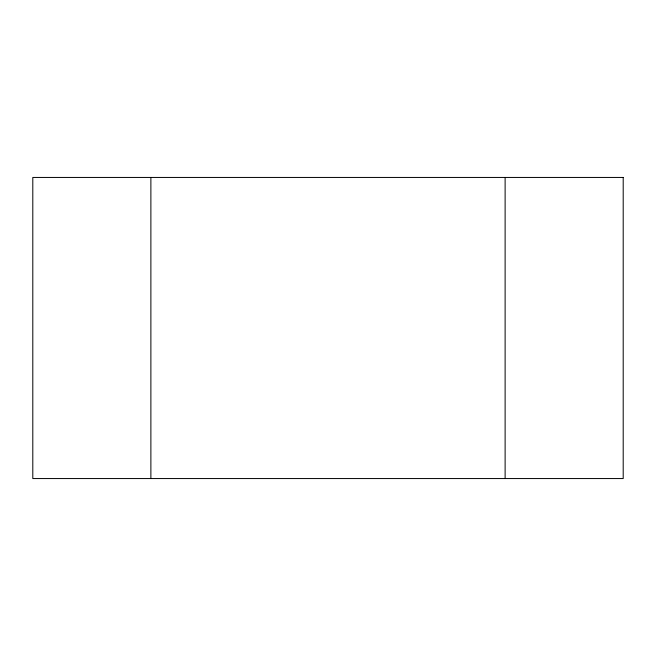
<?xml version="1.0" encoding="UTF-8"?>
<svg xmlns="http://www.w3.org/2000/svg" width="656" height="656" viewBox="0 0 656 656"><rect width="100%" height="100%" fill="white"/><g stroke="black" fill="none" stroke-linecap="round" stroke-linejoin="round"><path stroke-width="0.98" d="M505.12 177.448L505.12 478.552M150.88 177.448L150.88 478.552M623.2 177.448L32.8 177.448L32.8 478.552L623.2 478.552L623.2 177.448"/></g></svg>
